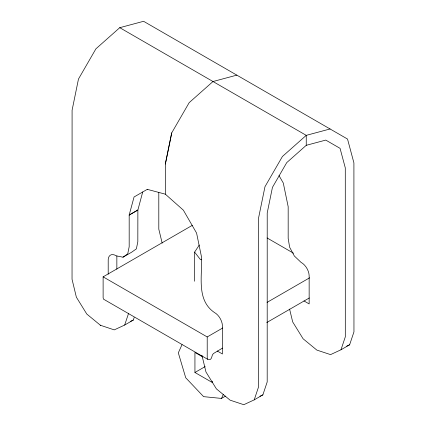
<?xml version="1.0" encoding="UTF-8"?>
<svg xmlns="http://www.w3.org/2000/svg" width="426" height="426" viewBox="0 0 426 426"><rect width="100%" height="100%" fill="white"/><g stroke="black" fill="none" stroke-linecap="round" stroke-linejoin="round"><path stroke-width="0.64" d="M217.255 351.003L222.415 353.985L222.415 325.602A10.927 6.305 60 0 0 214.326 312.45C195.917 299.718 202.563 275.526 201.461 256.734L196.583 233.075L183.377 210.183L165.336 194.176L165.336 164.074L171.726 132.869L189.171 102.655L213 81.52L236.829 75.136M165.341 164.074L171.726 132.869M108.204 274.19L108.204 259.668A10.927 6.315 60 0 1 116.298 255.85L123.007 257.197L127.72 253.859L129.179 246.739L129.179 215.002L134.062 196.982L147.311 189.33M142.71 191.988L137.875 210.034L137.827 241.744L136.368 248.864L131.655 252.203L123.007 257.197M201.951 355.343L205.966 371.978L216.376 388.847L230.093 400.158L243.805 404.7L254.215 399.865L258.539 386.946L258.587 217.91L264.972 186.705L282.417 156.491L306.246 135.356L330.081 128.971M254.215 399.865L262.869 394.875L267.193 381.957L267.214 212.931L272.443 187.376L286.73 162.625L306.246 145.319L325.768 140.09L340.055 148.339L345.284 167.855L345.31 336.854L340.986 349.773L330.56 354.618L316.832 350.081L303.104 338.782L292.683 321.918L289.584 309.09M100.227 325.198L114.248 329.884L124.669 325.043L128.636 313.195M124.669 325.043L133.317 320.048L134.158 317.546M340.986 349.773L349.634 344.778L353.958 331.859L353.91 162.876L347.525 139.046L143.583 21.3L119.754 27.685L95.919 48.82L78.475 79.034L72.09 110.238L72.042 279.275L76.366 297.183L86.792 314.047L100.52 325.352M182.024 344.655L178.318 352.84L185.725 377.771L203.612 396.649L221.493 398.422L225.482 396.121M221.493 398.422L223.346 394.327M194.618 281.235L194.618 252.107L199.272 245.056M129.179 215.002L137.875 210.034L129.227 215.029M222.494 348.095L213.383 353.585L212.398 354.959L211.514 357.904L210.684 359.145L210.109 359.48L207.6 359.256L103.507 299.158L103.119 297.769L103.119 276.847L192.312 225.349M103.119 276.847L207.212 336.945L222.75 327.972M267.059 302.391L309.638 277.805M266.772 322.535L309.319 297.966M202.771 356.972L194.938 352.446L194.938 372.484L205.188 366.562M130.66 321.284L133.317 320.048M346.695 346.141L349.634 344.778M259.94 396.233L262.869 394.875M201.626 259.796L200.374 259.519L194.618 252.107M147.284 189.346L165.341 194.176M119.754 27.685L306.246 135.356L306.246 145.319M267.091 237.958L293.546 253.23M303.983 300.937L309.148 303.914L309.148 275.531A10.927 6.315 60 0 0 301.054 262.379L294.345 255.989L289.632 247.213L288.173 238.411L288.173 206.679L283.29 183.02L278.993 175.581M194.938 372.484L212.286 382.5L212.286 381.206M207.6 359.256L207.212 357.867L207.212 336.945M162.168 243.102L158.807 229.183L158.802 192.589M116.852 255.994L116.852 269.195"/></g></svg>
